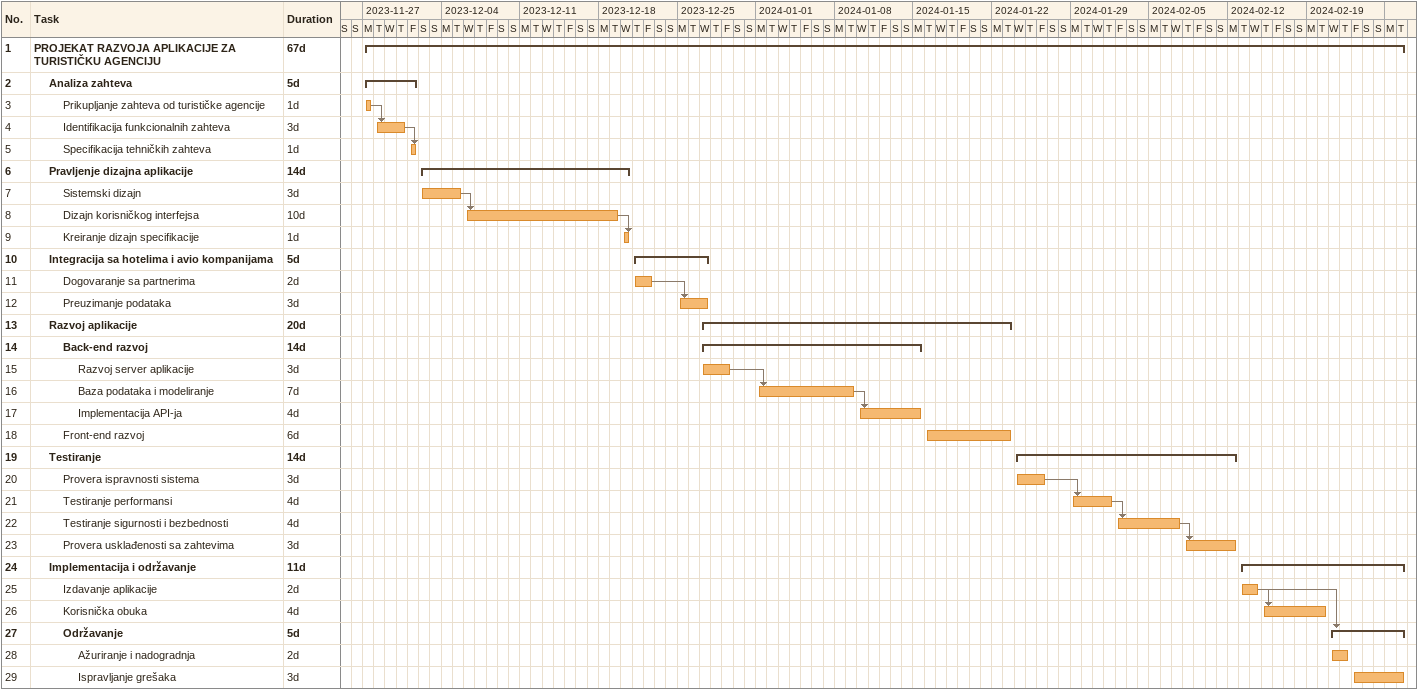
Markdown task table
| ID | Level | Task | Duration | Start | Finish | Predecessors |
|---|---|---|---|---|---|---|
| 1 | 1 | **PROJEKAT RAZVOJA APLIKACIJE ZA TURISTIČKU AGENCIJU** | 67d | 2023-11-27 | 2024-02-27 |  |
| 2 | 2 | **Analiza zahteva** | 5d | 2023-11-27 | 2023-12-01 |  |
| 3 | 3 | Prikupljanje zahteva od turističke agencije | 1d | 2023-11-27 | 2023-11-27 |  |
| 4 | 3 | Identifikacija funkcionalnih zahteva | 3d | 2023-11-28 | 2023-11-30 | 3 |
| 5 | 3 | Specifikacija tehničkih zahteva | 1d | 2023-12-01 | 2023-12-01 | 4 |
| 6 | 2 | **Pravljenje dizajna aplikacije** | 14d | 2023-12-02 | 2023-12-20 |  |
| 7 | 3 | Sistemski dizajn | 3d | 2023-12-02 | 2023-12-05 |  |
| 8 | 3 | Dizajn korisničkog interfejsa | 10d | 2023-12-06 | 2023-12-19 | 7 |
| 9 | 3 | Kreiranje dizajn specifikacije | 1d | 2023-12-20 | 2023-12-20 | 8 |
| 10 | 2 | **Integracija sa hotelima i avio kompanijama** | 5d | 2023-12-21 | 2023-12-27 |  |
| 11 | 3 | Dogovaranje sa partnerima | 2d | 2023-12-21 | 2023-12-22 |  |
| 12 | 3 | Preuzimanje podataka | 3d | 2023-12-25 | 2023-12-27 | 11 |
| 13 | 2 | **Razvoj aplikacije** | 20d | 2023-12-27 | 2024-01-23 |  |
| 14 | 3 | **Back-end razvoj** | 14d | 2023-12-27 | 2024-01-15 |  |
| 15 | 4 | Razvoj server aplikacije | 3d | 2023-12-27 | 2023-12-29 |  |
| 16 | 4 | Baza podataka i modeliranje | 7d | 2024-01-01 | 2024-01-09 | 15 |
| 17 | 4 | Implementacija API-ja | 4d | 2024-01-10 | 2024-01-15 | 16 |
| 18 | 3 | Front-end razvoj | 6d | 2024-01-16 | 2024-01-23 |  |
| 19 | 2 | **Testiranje** | 14d | 2024-01-24 | 2024-02-12 |  |
| 20 | 3 | Provera ispravnosti sistema | 3d | 2024-01-24 | 2024-01-26 |  |
| 21 | 3 | Testiranje performansi | 4d | 2024-01-29 | 2024-02-01 | 20 |
| 22 | 3 | Testiranje sigurnosti i bezbednosti | 4d | 2024-02-02 | 2024-02-07 | 21 |
| 23 | 3 | Provera usklađenosti sa zahtevima | 3d | 2024-02-08 | 2024-02-12 | 22 |
| 24 | 2 | **Implementacija i održavanje** | 11d | 2024-02-13 | 2024-02-27 |  |
| 25 | 3 | Izdavanje aplikacije | 2d | 2024-02-13 | 2024-02-14 |  |
| 26 | 3 | Korisnička obuka | 4d | 2024-02-15 | 2024-02-20 | 25 |
| 27 | 3 | **Održavanje** | 5d | 2024-02-21 | 2024-02-27 | 25 |
| 28 | 4 | Ažuriranje i nadogradnja | 2d | 2024-02-21 | 2024-02-22 |  |
| 29 | 4 | Ispravljanje grešaka | 3d | 2024-02-23 | 2024-02-27 |  |
